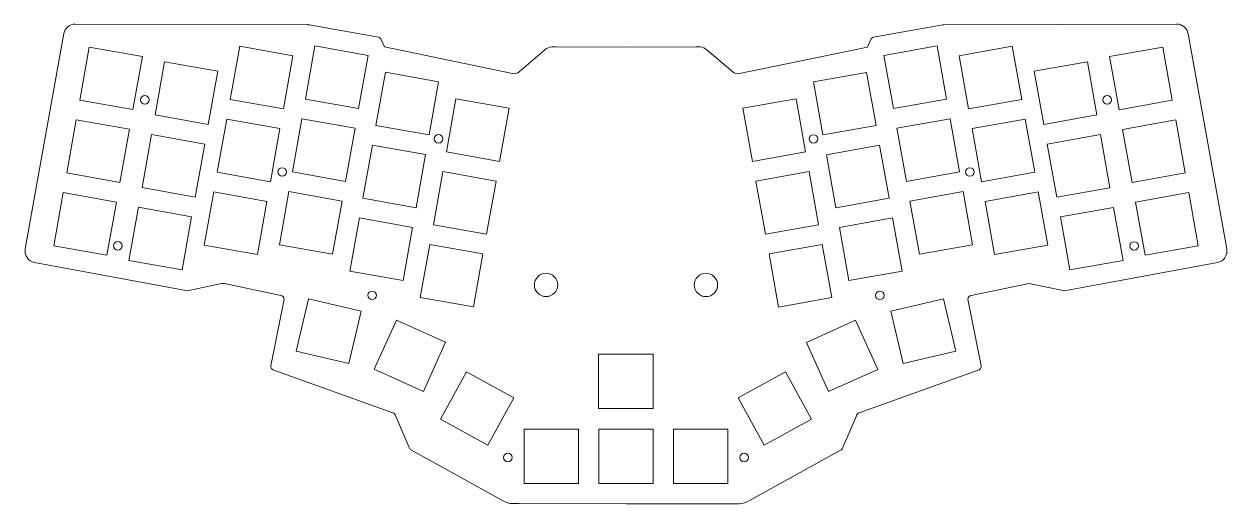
# Model space of a CAD drawing. Header units: inches. Extents: x 5 to 315, y -122 to 2.
import ezdxf

# ---------------------------------------------------------------- set-up
doc = ezdxf.new("R2010")
doc.units = ezdxf.units.IN
doc.header["$MEASUREMENT"] = 0
doc.layers.add('katman 1', color=7, linetype='Continuous')

# ---------------------------------------------------------------- blocks, each defined once
blk = doc.blocks.new('block 2')
at = {"layer": 'katman 1', "color": 178, "lineweight": 9, "true_color": 0x000001}
for points in [[(21.82, -4.11), (35.5, -6.55), (33.06, -20.24), (19.37, -17.79), (21.82, -4.11)], [(60.56, -3.92), (74.24, -6.37), (71.79, -20.05), (58.11, -17.61), (60.56, -3.92)], [(79.92, -3.83), (93.61, -6.28), (91.16, -19.96), (77.48, -17.51), (79.92, -3.83)], [(240.08, -3.84), (226.39, -6.29), (228.84, -19.97), (242.52, -17.52), (240.08, -3.84)], [(259.44, -3.93), (245.76, -6.38), (248.21, -20.06), (261.89, -17.62), (259.44, -3.93)], [(298.18, -4.12), (284.5, -6.56), (286.94, -20.25), (300.63, -17.8), (298.18, -4.12)], [(41.19, -7.9), (54.87, -10.34), (52.42, -24.03), (38.74, -21.58), (41.19, -7.9)], [(278.81, -7.91), (265.13, -10.35), (267.58, -24.04), (281.26, -21.59), (278.81, -7.91)], [(98.06, -10.63), (111.75, -13.08), (109.3, -26.76), (95.62, -24.31), (98.06, -10.63)], [(221.94, -10.64), (208.25, -13.09), (210.7, -26.77), (224.38, -24.32), (221.94, -10.64)], [(116.2, -17.43), (129.88, -19.88), (127.43, -33.56), (113.75, -31.11), (116.2, -17.43)], [(203.8, -17.44), (190.12, -19.89), (192.57, -33.57), (206.25, -31.12), (203.8, -17.44)], [(18.47, -22.86), (32.15, -25.31), (29.7, -38.99), (16.02, -36.54), (18.47, -22.86)], [(70.89, -25.12), (68.44, -38.81), (54.76, -36.36), (57.2, -22.68), (70.89, -25.12)], [(90.25, -25.03), (87.81, -38.71), (74.12, -36.27), (76.57, -22.58), (90.25, -25.03)], [(229.75, -25.04), (232.19, -38.72), (245.88, -36.28), (243.43, -22.59), (229.75, -25.04)], [(249.11, -25.13), (251.56, -38.82), (265.24, -36.37), (262.8, -22.69), (249.11, -25.13)], [(301.53, -22.87), (287.85, -25.32), (290.3, -39), (303.98, -36.55), (301.53, -22.87)], [(35.39, -40.33), (37.83, -26.65), (51.52, -29.1), (49.07, -42.78), (35.39, -40.33)], [(284.61, -40.34), (282.17, -26.66), (268.48, -29.11), (270.93, -42.79), (284.61, -40.34)], [(108.39, -31.83), (105.94, -45.51), (92.26, -43.07), (94.71, -29.38), (108.39, -31.83)], [(211.61, -31.84), (214.06, -45.52), (227.74, -43.08), (225.29, -29.39), (211.61, -31.84)], [(126.53, -38.63), (124.08, -52.31), (110.4, -49.87), (112.84, -36.18), (126.53, -38.63)], [(193.47, -38.64), (195.92, -52.32), (209.6, -49.88), (207.16, -36.19), (193.47, -38.64)], [(12.67, -55.29), (15.11, -41.61), (28.8, -44.06), (26.35, -57.74), (12.67, -55.29)], [(51.4, -55.11), (53.85, -41.43), (67.53, -43.88), (65.09, -57.56), (51.4, -55.11)], [(70.77, -55.02), (73.22, -41.34), (86.9, -43.78), (84.45, -57.47), (70.77, -55.02)], [(249.23, -55.03), (246.78, -41.35), (233.1, -43.79), (235.55, -57.48), (249.23, -55.03)], [(268.6, -55.12), (266.15, -41.44), (252.47, -43.89), (254.91, -57.57), (268.6, -55.12)], [(307.33, -55.3), (304.89, -41.62), (291.2, -44.07), (293.65, -57.75), (307.33, -55.3)], [(45.72, -61.53), (32.03, -59.08), (34.48, -45.4), (48.16, -47.85), (45.72, -61.53)], [(274.28, -61.54), (287.97, -59.09), (285.52, -45.41), (271.84, -47.86), (274.28, -61.54)], [(105.04, -50.58), (102.59, -64.27), (88.91, -61.82), (91.35, -48.14), (105.04, -50.58)], [(214.96, -50.59), (217.41, -64.28), (231.09, -61.83), (228.65, -48.15), (214.96, -50.59)], [(107.04, -68.62), (109.49, -54.94), (123.17, -57.38), (120.73, -71.07), (107.04, -68.62)], [(212.96, -68.63), (210.51, -54.95), (196.83, -57.39), (199.27, -71.08), (212.96, -68.63)], [(91.78, -72.11), (88.61, -85.65), (75.08, -82.48), (78.25, -68.94), (91.78, -72.11)], [(228.22, -72.12), (231.39, -85.66), (244.92, -82.49), (241.75, -68.95), (228.22, -72.12)], [(113.54, -80.17), (107.82, -92.84), (95.15, -87.12), (100.87, -74.45), (113.54, -80.17)], [(206.46, -80.18), (212.18, -92.85), (224.85, -87.13), (219.13, -74.47), (206.46, -80.18)], [(131.14, -94.44), (124.46, -106.63), (112.27, -99.95), (118.95, -87.76), (131.14, -94.44)]]:
    blk.add_lwpolyline(points, dxfattribs=at)
at = {"layer": 'katman 1', "color": 7, "lineweight": 9, "true_color": 0xffffff}
for points in [[(166.96, -97.19), (152.96, -97.19), (152.96, -83.19), (166.96, -83.19), (166.96, -97.19)], [(188.86, -94.45), (195.54, -106.64), (207.73, -99.96), (201.05, -87.77), (188.86, -94.45)], [(147.76, -116.52), (133.76, -116.52), (133.76, -102.52), (147.76, -102.52), (147.76, -116.52)], [(167, -116.55), (153, -116.55), (153, -102.55), (167, -102.55), (167, -116.55)], [(186.25, -116.55), (172.25, -116.55), (172.25, -102.55), (186.25, -102.55), (186.25, -116.55)]]:
    blk.add_lwpolyline(points, dxfattribs=at)
blk.add_open_spline([(314.69, -56.13), (314.69, -56.13), (304.74, -0.68), (304.74, -0.68), (304.48, 0.75), (303.24, 1.79), (301.78, 1.79), (301.78, 1.79), (241.85, 1.64), (241.85, 1.64), (241.77, 1.64), (241.69, 1.63), (241.61, 1.61), (241.61, 1.61), (223.75, -1.61), (223.75, -1.61), (223.42, -1.67), (223.14, -1.89), (223.01, -2.2), (223.01, -2.2), (222.19, -4.11), (222.19, -4.11), (222.19, -4.11), (189.2, -10.95), (189.2, -10.95), (188.59, -11.08), (187.96, -10.92), (187.49, -10.51), (187.49, -10.51), (180.92, -4.88), (180.92, -4.88), (180.38, -4.37), (179.75, -4.09), (179.12, -4.09), (179.12, -4.09), (178.09, -4.1), (178.09, -4.1), (178.09, -4.1), (160, -4.14), (160, -4.14), (160, -4.14), (160, -4.13), (160, -4.13), (160, -4.13), (141.91, -4.09), (141.91, -4.09), (141.91, -4.09), (140.88, -4.08), (140.88, -4.08), (140.25, -4.08), (139.62, -4.35), (139.08, -4.87), (139.08, -4.87), (132.51, -10.5), (132.51, -10.5), (132.04, -10.91), (131.41, -11.07), (130.8, -10.94), (130.8, -10.94), (97.81, -4.1), (97.81, -4.1), (97.81, -4.1), (96.99, -2.19), (96.99, -2.19), (96.86, -1.88), (96.58, -1.66), (96.25, -1.6), (96.25, -1.6), (78.39, 1.62), (78.39, 1.62), (78.31, 1.64), (78.23, 1.65), (78.15, 1.65), (78.15, 1.65), (18.22, 1.8), (18.22, 1.8), (16.76, 1.8), (15.52, 0.76), (15.26, -0.67), (15.26, -0.67), (5.31, -56.12), (5.31, -56.12), (5.02, -57.75), (6.11, -59.31), (7.74, -59.6), (7.74, -59.6), (46.65, -66.84), (46.65, -66.84), (46.9, -66.88), (47.16, -66.88), (47.41, -66.83), (47.41, -66.83), (55.87, -65.06), (55.87, -65.06), (56.13, -65.01), (56.38, -65.01), (56.64, -65.05), (56.64, -65.05), (71.17, -68.08), (71.17, -68.08), (71.64, -68.16), (71.99, -68.58), (71.99, -69.06), (71.99, -69.06), (68.59, -86.21), (68.59, -86.21), (68.49, -86.73), (68.81, -87.23), (69.31, -87.37), (69.31, -87.37), (99.95, -98.33), (99.95, -98.33), (100.3, -98.43), (100.57, -98.7), (100.65, -99.06), (100.65, -99.06), (104.2, -107.24), (104.2, -107.24), (104.26, -107.49), (104.41, -107.71), (104.63, -107.85), (104.63, -107.85), (128.16, -120.92), (128.16, -120.92), (128.97, -121.44), (129.91, -121.71), (130.86, -121.72), (130.86, -121.72), (132.4, -121.72), (132.4, -121.72), (132.4, -121.72), (160, -121.79), (160, -121.79), (160, -121.79), (160, -121.8), (160, -121.8), (160, -121.8), (187.6, -121.73), (187.6, -121.73), (187.6, -121.73), (189.14, -121.73), (189.14, -121.73), (190.09, -121.72), (191.03, -121.45), (191.84, -120.93), (191.84, -120.93), (215.37, -107.86), (215.37, -107.86), (215.59, -107.72), (215.74, -107.5), (215.8, -107.25), (215.8, -107.25), (219.35, -99.07), (219.35, -99.07), (219.43, -98.71), (219.7, -98.44), (220.05, -98.34), (220.05, -98.34), (250.69, -87.38), (250.69, -87.38), (251.19, -87.25), (251.51, -86.74), (251.41, -86.23), (251.41, -86.23), (248.01, -69.07), (248.01, -69.07), (248.01, -68.59), (248.36, -68.17), (248.83, -68.09), (248.83, -68.09), (263.36, -65.07), (263.36, -65.07), (263.62, -65.02), (263.87, -65.02), (264.13, -65.08), (264.13, -65.08), (272.59, -66.84), (272.59, -66.84), (272.84, -66.89), (273.1, -66.89), (273.35, -66.85), (273.35, -66.85), (312.26, -59.61), (312.26, -59.61), (313.89, -59.32), (314.98, -57.76), (314.69, -56.13)], degree=3, knots=[0, 0, 0, 0, 1, 1, 1, 2, 2, 2, 3, 3, 3, 4, 4, 4, 5, 5, 5, 6, 6, 6, 7, 7, 7, 8, 8, 8, 9, 9, 9, 10, 10, 10, 11, 11, 11, 12, 12, 12, 13, 13, 13, 14, 14, 14, 15, 15, 15, 16, 16, 16, 17, 17, 17, 18, 18, 18, 19, 19, 19, 20, 20, 20, 21, 21, 21, 22, 22, 22, 23, 23, 23, 24, 24, 24, 25, 25, 25, 26, 26, 26, 27, 27, 27, 28, 28, 28, 29, 29, 29, 30, 30, 30, 31, 31, 31, 32, 32, 32, 33, 33, 33, 34, 34, 34, 35, 35, 35, 36, 36, 36, 37, 37, 37, 38, 38, 38, 39, 39, 39, 40, 40, 40, 41, 41, 41, 42, 42, 42, 43, 43, 43, 44, 44, 44, 45, 45, 45, 46, 46, 46, 47, 47, 47, 48, 48, 48, 49, 49, 49, 50, 50, 50, 51, 51, 51, 52, 52, 52, 53, 53, 53, 54, 54, 54, 55, 55, 55, 56, 56, 56, 57, 57, 57, 58, 58, 58, 59, 59, 59, 60, 60, 60, 61, 61, 61, 62, 62, 62, 62], dxfattribs=at)
at = {"layer": 'katman 1', "color": 178, "lineweight": 9, "true_color": 0x000001}
for points in [[(37.22, -17.69), (37.22, -18.3), (36.73, -18.79), (36.12, -18.79), (35.51, -18.79), (35.02, -18.29), (35.02, -17.69), (35.02, -17.08), (35.52, -16.59), (36.12, -16.59), (36.73, -16.59), (37.22, -17.08), (37.22, -17.69)], [(282.78, -17.7), (282.78, -18.31), (283.27, -18.8), (283.88, -18.8), (284.49, -18.8), (284.98, -18.3), (284.98, -17.7), (284.98, -17.09), (284.48, -16.6), (283.88, -16.6), (283.27, -16.6), (282.78, -17.09), (282.78, -17.7)], [(112.82, -27.78), (112.82, -28.39), (112.33, -28.88), (111.72, -28.88), (111.11, -28.88), (110.62, -28.39), (110.62, -27.78), (110.63, -27.17), (111.12, -26.68), (111.73, -26.68), (112.33, -26.68), (112.83, -27.18), (112.82, -27.78)], [(207.18, -27.79), (207.18, -28.4), (207.67, -28.89), (208.28, -28.89), (208.89, -28.89), (209.38, -28.4), (209.38, -27.79), (209.37, -27.18), (208.88, -26.69), (208.27, -26.69), (207.66, -26.69), (207.17, -27.19), (207.18, -27.79)], [(72.59, -36.29), (72.59, -36.9), (72.1, -37.39), (71.49, -37.39), (70.88, -37.39), (70.39, -36.9), (70.39, -36.29), (70.39, -35.68), (70.89, -35.19), (71.49, -35.19), (72.1, -35.19), (72.59, -35.69), (72.59, -36.29)], [(247.41, -36.3), (247.41, -36.91), (247.9, -37.4), (248.51, -37.4), (249.12, -37.4), (249.61, -36.91), (249.61, -36.3), (249.61, -35.69), (249.11, -35.2), (248.51, -35.2), (247.9, -35.2), (247.41, -35.7), (247.41, -36.3)], [(29.17, -56.44), (28.56, -56.44), (28.07, -55.95), (28.07, -55.34), (28.07, -54.73), (28.57, -54.24), (29.17, -54.24), (29.78, -54.24), (30.27, -54.74), (30.27, -55.34), (30.27, -55.95), (29.78, -56.44), (29.17, -56.44)], [(290.83, -56.45), (291.44, -56.45), (291.93, -55.96), (291.93, -55.35), (291.93, -54.74), (291.43, -54.25), (290.83, -54.25), (290.22, -54.25), (289.73, -54.75), (289.73, -55.35), (289.73, -55.96), (290.22, -56.45), (290.83, -56.45)], [(142.41, -65.39), (142.41, -67.04), (141.06, -68.39), (139.41, -68.39), (137.75, -68.39), (136.41, -67.04), (136.41, -65.39), (136.41, -63.73), (137.75, -62.39), (139.41, -62.39), (141.06, -62.39), (142.41, -63.73), (142.41, -65.39)], [(177.59, -65.4), (177.59, -67.05), (178.94, -68.4), (180.59, -68.4), (182.25, -68.4), (183.59, -67.05), (183.59, -65.4), (183.59, -63.74), (182.25, -62.4), (180.59, -62.4), (178.94, -62.4), (177.59, -63.74), (177.59, -65.4)], [(95.77, -68.07), (95.77, -68.67), (95.27, -69.17), (94.67, -69.16), (94.06, -69.16), (93.57, -68.67), (93.57, -68.06), (93.57, -67.45), (94.06, -66.96), (94.67, -66.96), (95.28, -66.97), (95.77, -67.46), (95.77, -68.07)], [(224.23, -68.08), (224.23, -68.68), (224.73, -69.18), (225.33, -69.18), (225.94, -69.17), (226.43, -68.68), (226.43, -68.07), (226.43, -67.46), (225.94, -66.97), (225.33, -66.97), (224.72, -66.98), (224.23, -67.47), (224.23, -68.08)], [(130.69, -109.85), (130.69, -110.46), (130.2, -110.95), (129.59, -110.95), (128.98, -110.95), (128.49, -110.45), (128.49, -109.85), (128.49, -109.24), (128.99, -108.75), (129.6, -108.75), (130.2, -108.75), (130.69, -109.24), (130.69, -109.85)], [(189.31, -109.86), (189.31, -110.47), (189.8, -110.96), (190.41, -110.96), (191.02, -110.96), (191.51, -110.47), (191.51, -109.86), (191.51, -109.25), (191.01, -108.76), (190.4, -108.76), (189.8, -108.76), (189.31, -109.26), (189.31, -109.86)]]:
    blk.add_open_spline(points, degree=3, knots=[0, 0, 0, 0, 1, 1, 1, 2, 2, 2, 3, 3, 3, 4, 4, 4, 4], dxfattribs=at)

msp = doc.modelspace()

# ---------------------------------------------------------------- block references
at = {"layer": 'katman 1'}
msp.add_blockref('block 2', (0, 0), dxfattribs=at)

doc.saveas('drawing.dxf')
